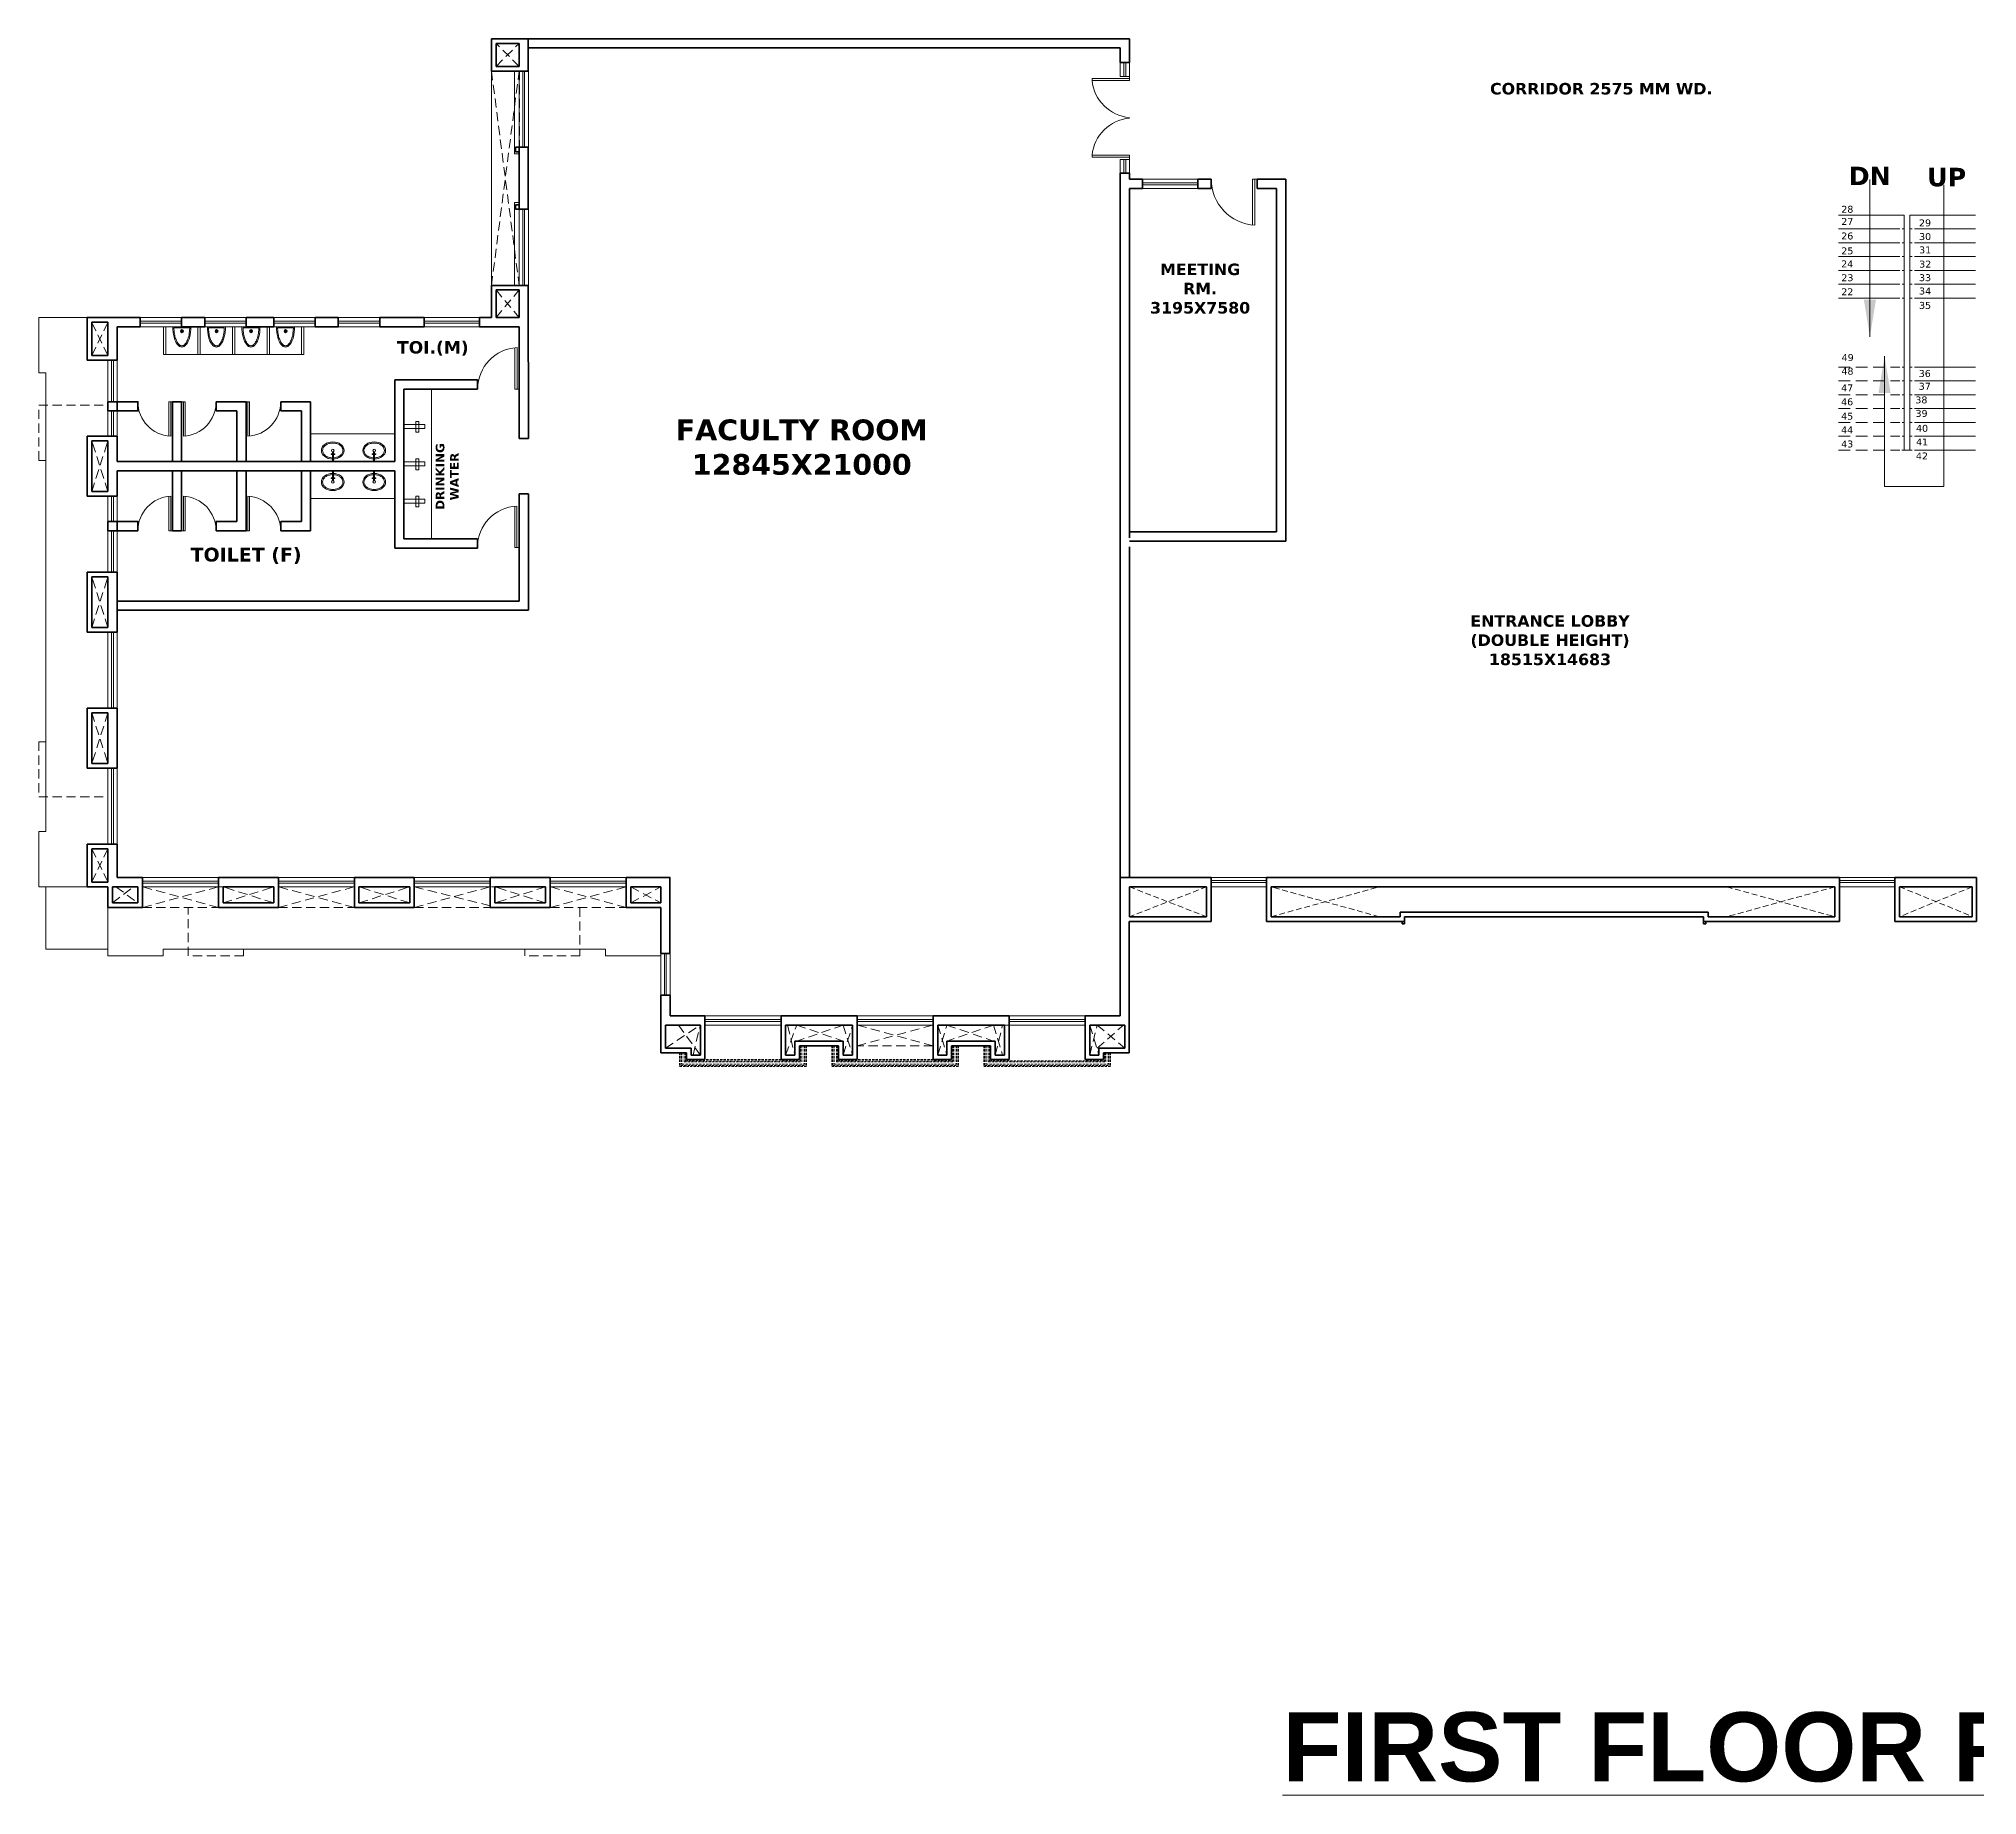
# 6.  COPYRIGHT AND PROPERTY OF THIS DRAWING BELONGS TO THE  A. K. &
# Model space of a CAD drawing. Header units: millimetres. Extents: x -907591 to 4513934, y -12317808 to 1850003.
# Drawn here: x -449315 to -407242, y -5753636 to -5715526 of the extents above; entities that cross this region are included whole.
import ezdxf

# ---------------------------------------------------------------- set-up
doc = ezdxf.new("R2010")
doc.units = ezdxf.units.MM
doc.header["$LTSCALE"] = 2
doc.header["$MEASUREMENT"] = 0
doc.linetypes.add('DASHED2', pattern=[0.375, 0.25, -0.125])
doc.linetypes.add('HIDDEN', pattern=[0.375, 0.25, -0.125])
for name, color, linetype, lineweight, true_color in [('AEROW', 7, 'Continuous', 15, 0x0d0d0d), ('DOT', 7, 'DASHED2', 0, 0x89067c), ('partation wall', 7, 'Continuous', 20, 0x525023)]:
    doc.layers.add(name, color=color, linetype=linetype, lineweight=lineweight, true_color=true_color)
for name, color, linetype, lineweight in [('DOOR', 27, 'Continuous', 5), ('DUCT', 37, 'Continuous', 35), ('FIXTURE', 252, 'Continuous', 0), ('glass', 5, 'Continuous', 15), ('SILL', 74, 'Continuous', 9), ('STAIR', 252, 'Continuous', 9), ('TEXT', 7, 'Continuous', 13), ('WAll', 250, 'Continuous', 35), ('WIN', 5, 'Continuous', 15)]:
    doc.layers.add(name, color=color, linetype=linetype, lineweight=lineweight)
doc.styles.add('arial', font='')
doc.styles.add('INNER DIM', font='', dxfattribs={"height": 250})
doc.styles.add('style2', font='')
doc.styles.get('arial').set_extended_font_data('Arial')
doc.styles.get('INNER DIM').set_extended_font_data('Arial Narrow', bold=True)
doc.styles.get('style2').set_extended_font_data('Verdana')
doc.dimstyles.new('INNER DIM', dxfattribs={"dimscale": 0, "dimtxt": 250, "dimasz": 100, "dimexe": 50, "dimexo": 50, "dimgap": 50, "dimtad": 0, "dimdec": 0, "dimzin": 0, "dimdsep": 46, "dimtxsty": 'INNER DIM', "dimblk": 'ARCHTICK', "dimcen": 100, "dimdle": 50, "dimclrd": 256, "dimclre": 256, "dimclrt": 256, "dimadec": 0, "dimazin": 0, "dimtfac": 1, "dimtdec": 0, "dimtix": 1, "dimtmove": 2, "dimatfit": 3, "dimfxl": 50, "dimfxlon": 1, "dimtolj": 1, "dimtzin": 0, "dimlwd": -1, "dimlwe": -1, "dimarcsym": 1})

# ---------------------------------------------------------------- blocks, each defined once
blk = doc.blocks.new('1000 DOOR R')
at = {"layer": 'DOOR', "color": 252, "ltscale": 200}
for p, q in [((-900, -900), (0, -900)), ((-900, -900), (-900, -950)), ((0, -1000), (0, -900)), ((-900, -950), (0, -950))]:
    blk.add_line(p, q, dxfattribs=at)
blk.add_arc((96, -1003), 1001, 95.4612, 174.0988, dxfattribs=at)
blk = doc.blocks.new('A$C44E84F5B')
at = {"layer": 'SILL', "ltscale": 0.1, "extrusion": (0, 0, -1), "xscale": -0.8999999999990947, "yscale": 0.8999999999990947, "zscale": -0.900000000403865, "rotation": 180}
blk.add_blockref('1000 DOOR R', (0, 900), dxfattribs=at)
at = {"layer": 'SILL', "ltscale": 0.1, "extrusion": (0, 0, -1), "xscale": 0.8999999999990947, "yscale": 0.8999999999990947, "zscale": -0.900000000403865}
blk.add_blockref('1000 DOOR R', (0, 900), dxfattribs=at)
blk = doc.blocks.new('_ArchTick')
at = {"color": 0, "linetype": 'ByBlock', "const_width": 0.15}
blk.add_lwpolyline([(-0.5, -0.5), (0.5, 0.5)], dxfattribs=at)
blk = doc.blocks.new('A$C782B46B9')
at = {"layer": 'DOOR', "ltscale": 100}
for p, q in [((999, 50), (0, 50)), ((999, 100), (4, 100)), ((999, 100), (999, 0))]:
    blk.add_line(p, q, dxfattribs=at)
blk.add_arc((999, 0), 1000, 90, 177.134, dxfattribs=at)
blk = doc.blocks.new('uri')
at = {"layer": 'FIXTURE', "ltscale": 100}
for p, q in [((1256512, -5187049), (1256512, -5186706)), ((1256537, -5187074), (1256537, -5186680)), ((1256476, -5186874), (1256410, -5186874)), ((1256419, -5186851), (1256469, -5186895)), ((1256467, -5186852), (1256419, -5186897)), ((1256443, -5186842), (1256443, -5186908))]:
    blk.add_line(p, q, dxfattribs=at)
blk.add_circle((1256443, -5186874), 33, dxfattribs=at)
blk.add_ellipse((1256537, -5186877), major_axis=(438, 0), ratio=0.449067, start_param=1.570796, end_param=4.712389, dxfattribs=at)
blk.add_open_spline([(1256512, -5186706), (1256509, -5186706), (1256507, -5186706), (1256480, -5186707), (1256456, -5186709), (1256409, -5186714), (1256386, -5186718), (1256342, -5186726), (1256321, -5186732), (1256281, -5186743), (1256263, -5186750), (1256232, -5186763), (1256220, -5186769), (1256197, -5186782), (1256187, -5186788), (1256170, -5186800), (1256164, -5186806), (1256152, -5186817), (1256147, -5186823), (1256139, -5186833), (1256136, -5186838), (1256131, -5186847), (1256129, -5186852), (1256126, -5186861), (1256125, -5186865), (1256124, -5186873), (1256124, -5186878), (1256124, -5186886), (1256125, -5186890), (1256128, -5186899), (1256129, -5186904), (1256134, -5186913), (1256136, -5186917), (1256143, -5186927), (1256147, -5186931), (1256155, -5186941), (1256160, -5186945), (1256171, -5186955), (1256177, -5186959), (1256191, -5186968), (1256198, -5186973), (1256217, -5186984), (1256229, -5186990), (1256256, -5187001), (1256270, -5187007), (1256300, -5187017), (1256316, -5187022), (1256350, -5187030), (1256367, -5187033), (1256403, -5187039), (1256421, -5187042), (1256458, -5187046), (1256477, -5187047), (1256501, -5187048), (1256507, -5187049), (1256512, -5187049)], degree=3, knots=[1.629393, 1.629393, 1.629393, 1.629393, 1.648181, 1.648181, 1.818462, 1.818462, 1.988743, 1.988743, 2.159025, 2.159025, 2.329306, 2.329306, 2.461629, 2.461629, 2.593951, 2.593951, 2.703241, 2.703241, 2.812532, 2.812532, 2.903056, 2.903056, 2.993581, 2.993581, 3.084106, 3.084106, 3.17463, 3.17463, 3.265155, 3.265155, 3.35568, 3.35568, 3.446205, 3.446205, 3.536729, 3.536729, 3.627254, 3.627254, 3.717779, 3.717779, 3.808303, 3.808303, 3.942921, 3.942921, 4.077539, 4.077539, 4.212157, 4.212157, 4.346775, 4.346775, 4.481393, 4.481393, 4.616011, 4.616011, 4.653792, 4.653792, 4.653792, 4.653792], dxfattribs=at)
blk = doc.blocks.new('basin')
at = {"layer": 'FIXTURE', "ltscale": 100}
for p, q in [((-2211988, -6264987), (-2211773, -6264987)), ((-2211988, -6264987), (-2211773, -6264987)), ((-2211988, -6265009), (-2211988, -6264987)), ((-2211773, -6265009), (-2211988, -6265009)), ((-2211773, -6265009), (-2211988, -6265009)), ((-2211834, -6265039), (-2211834, -6264957)), ((-2211834, -6265039), (-2211834, -6264957)), ((-2211821, -6264957), (-2211834, -6264957)), ((-2211821, -6265039), (-2211834, -6265039)), ((-2211821, -6265039), (-2211834, -6265039)), ((-2211821, -6264957), (-2211821, -6265039)), ((-2211821, -6264957), (-2211821, -6265039)), ((-2211773, -6264987), (-2211773, -6265009)), ((-2211773, -6264987), (-2211773, -6265009))]:
    blk.add_line(p, q, dxfattribs=at)
blk.add_ellipse((-2211745, -6265001), major_axis=(0, -247), ratio=0.753978, dxfattribs=at)
blk.add_ellipse((-2211745, -6265001), major_axis=(0, -247), ratio=0.753978, dxfattribs=at)
at = {"layer": 'FIXTURE', "ltscale": 100, "extrusion": (0, 0, -1)}
blk.add_ellipse((-2211748, -6265002), major_axis=(20, -20), ratio=1, start_param=5.497787, end_param=11.780972, dxfattribs=at)
at = {"layer": 'FIXTURE', "ltscale": 100}
blk.add_open_spline([(-2211745, -6265222), (-2211730, -6265222), (-2211715, -6265219), (-2211683, -6265206), (-2211666, -6265195), (-2211635, -6265164), (-2211622, -6265145), (-2211601, -6265101), (-2211593, -6265076), (-2211584, -6265024), (-2211583, -6264997), (-2211588, -6264944), (-2211594, -6264919), (-2211613, -6264872), (-2211625, -6264851), (-2211654, -6264817), (-2211670, -6264803), (-2211704, -6264785), (-2211722, -6264780), (-2211757, -6264778), (-2211775, -6264782), (-2211810, -6264797), (-2211827, -6264808), (-2211857, -6264840), (-2211870, -6264859), (-2211891, -6264904), (-2211898, -6264929), (-2211906, -6264981), (-2211907, -6265008), (-2211901, -6265061), (-2211894, -6265086), (-2211875, -6265132), (-2211863, -6265153), (-2211834, -6265187), (-2211817, -6265200), (-2211783, -6265217), (-2211765, -6265222), (-2211747, -6265222), (-2211746, -6265222), (-2211745, -6265222)], degree=3, knots=[0, 0, 0, 0, 0.297002, 0.297002, 0.648161, 0.648161, 0.99932, 0.99932, 1.350478, 1.350478, 1.701637, 1.701637, 2.052795, 2.052795, 2.403954, 2.403954, 2.755113, 2.755113, 3.106271, 3.106271, 3.45743, 3.45743, 3.808588, 3.808588, 4.159747, 4.159747, 4.510906, 4.510906, 4.862064, 4.862064, 5.213223, 5.213223, 5.564381, 5.564381, 5.91554, 5.91554, 6.266699, 6.266699, 6.283185, 6.283185, 6.283185, 6.283185], dxfattribs=at)
blk.add_open_spline([(-2211745, -6265222), (-2211730, -6265222), (-2211715, -6265219), (-2211683, -6265206), (-2211666, -6265195), (-2211635, -6265164), (-2211622, -6265145), (-2211601, -6265101), (-2211593, -6265076), (-2211584, -6265024), (-2211583, -6264997), (-2211588, -6264944), (-2211594, -6264919), (-2211613, -6264872), (-2211625, -6264851), (-2211654, -6264817), (-2211670, -6264803), (-2211704, -6264785), (-2211722, -6264780), (-2211757, -6264778), (-2211775, -6264782), (-2211810, -6264797), (-2211827, -6264808), (-2211857, -6264840), (-2211870, -6264859), (-2211891, -6264904), (-2211898, -6264929), (-2211906, -6264981), (-2211907, -6265008), (-2211901, -6265061), (-2211894, -6265086), (-2211875, -6265132), (-2211863, -6265153), (-2211834, -6265187), (-2211817, -6265200), (-2211783, -6265217), (-2211765, -6265222), (-2211747, -6265222), (-2211746, -6265222), (-2211745, -6265222)], degree=3, knots=[0, 0, 0, 0, 0.297002, 0.297002, 0.648161, 0.648161, 0.99932, 0.99932, 1.350478, 1.350478, 1.701637, 1.701637, 2.052795, 2.052795, 2.403954, 2.403954, 2.755113, 2.755113, 3.106271, 3.106271, 3.45743, 3.45743, 3.808588, 3.808588, 4.159747, 4.159747, 4.510906, 4.510906, 4.862064, 4.862064, 5.213223, 5.213223, 5.564381, 5.564381, 5.91554, 5.91554, 6.266699, 6.266699, 6.283185, 6.283185, 6.283185, 6.283185], dxfattribs=at)
blk = doc.blocks.new('YHYH')
at = {"layer": 'DOT', "linetype": 'DASHED2', "ltscale": 100}
for p, q in [((-432779, -5887706), (-432779, -5888031)), ((-432754, -5887706), (-432754, -5888056)), ((-432704, -5887706), (-432704, -5888106)), ((-432679, -5887706), (-432679, -5888131)), ((-432654, -5887706), (-432654, -5888156)), ((-435404, -5887856), (-435404, -5888156)), ((-435379, -5887856), (-435379, -5888131)), ((-435379, -5888131), (-432679, -5888131)), ((-435354, -5887856), (-435354, -5888106)), ((-435354, -5888106), (-432704, -5888106)), ((-435304, -5887856), (-435304, -5888056)), ((-435304, -5888056), (-432754, -5888056)), ((-435279, -5887856), (-435279, -5888031)), ((-435279, -5888031), (-432779, -5888031)), ((-434826, -5888006), (-433176, -5888006)), ((-435404, -5888156), (-432654, -5888156))]:
    blk.add_line(p, q, dxfattribs=at)

msp = doc.modelspace()

# ---------------------------------------------------------------- linework, layer by layer
at = {"layer": 'DOT', "ltscale": 400}
for p, q in [((-438889, -5716126), (-439389, -5715626)), ((-439389, -5716126), (-438889, -5715626)), ((-439489, -5720876), (-438889, -5716226)), ((-439489, -5716226), (-438889, -5720876)), ((-438879, -5716226), (-438879, -5717876)), ((-439389, -5721576), (-438889, -5720976)), ((-439389, -5720976), (-438889, -5721576)), ((-448164, -5722401), (-447814, -5721676)), ((-447814, -5722401), (-448164, -5721676)), ((-449315, -5723476), (-447815, -5723476)), ((-449315, -5724675), (-449315, -5723476)), ((-448164, -5725351), (-447814, -5724251)), ((-447814, -5725351), (-448164, -5724251)), ((-449165, -5724675), (-449315, -5724675)), ((-449165, -5724675), (-449165, -5730777)), ((-448164, -5728301), (-447814, -5727201)), ((-447814, -5728301), (-448164, -5727201)), ((-448164, -5730151), (-447814, -5731251)), ((-447814, -5730151), (-448164, -5731251)), ((-449165, -5730777), (-449315, -5730777)), ((-449315, -5730777), (-449315, -5731977)), ((-449315, -5731977), (-447815, -5731977)), ((-448164, -5733101), (-447814, -5733816)), ((-447814, -5733101), (-448164, -5733816)), ((-447714, -5734276), (-447259, -5733926)), ((-447639, -5733926), (-447164, -5734276)), ((-447064, -5734376), (-445414, -5733926)), ((-445414, -5734376), (-447064, -5733926)), ((-445389, -5733926), (-444189, -5733926)), ((-445314, -5734276), (-444214, -5733926)), ((-444214, -5734276), (-445314, -5733926)), ((-444114, -5734376), (-442464, -5733926)), ((-442464, -5734376), (-444114, -5733926)), ((-442364, -5734276), (-441264, -5733926)), ((-441264, -5734276), (-442364, -5733926)), ((-441164, -5734376), (-439514, -5733926)), ((-439514, -5734339), (-441164, -5733926)), ((-439489, -5733926), (-438289, -5733926)), ((-438314, -5734276), (-439414, -5733926)), ((-438314, -5733926), (-439414, -5734276)), ((-438214, -5734376), (-436564, -5733926)), ((-436564, -5734376), (-438214, -5733926)), ((-436464, -5734276), (-435814, -5733926)), ((-436464, -5733926), (-435814, -5734276)), ((-410224, -5733926), (-409024, -5733926)), ((-447064, -5734376), (-445414, -5734376)), ((-446069, -5735426), (-446069, -5734376)), ((-444114, -5734376), (-442464, -5734376)), ((-441164, -5734376), (-439514, -5734376)), ((-438214, -5734376), (-436564, -5734376)), ((-437568, -5734376), (-437568, -5735426)), ((-438768, -5735276), (-444869, -5735276)), ((-444869, -5735276), (-444869, -5735426)), ((-438768, -5735426), (-438768, -5735276)), ((-437014, -5735276), (-437014, -5735426)), ((-444869, -5735426), (-446069, -5735426)), ((-437568, -5735426), (-438768, -5735426)), ((-435714, -5737426), (-434955, -5736926)), ((-435430, -5736926), (-434955, -5737576)), ((-435114, -5737576), (-434955, -5736926)), ((-434304, -5736926), (-433104, -5736926)), ((-433105, -5737576), (-432864, -5736926)), ((-433064, -5736926), (-432905, -5737576)), ((-431854, -5736926), (-432864, -5737276)), ((-432864, -5736926), (-431854, -5737276)), ((-431854, -5736926), (-431654, -5737576)), ((-431854, -5737576), (-431654, -5736926)), ((-431554, -5737376), (-429904, -5736926)), ((-429904, -5737376), (-431554, -5736926)), ((-429804, -5736926), (-429604, -5737576)), ((-429804, -5737576), (-429604, -5736926)), ((-428594, -5736926), (-429604, -5737276)), ((-429604, -5736926), (-428594, -5737276)), ((-428594, -5736926), (-428394, -5737576)), ((-428555, -5737576), (-428394, -5736926)), ((-428404, -5736926), (-427204, -5736926)), ((-426505, -5736926), (-426305, -5737576)), ((-426505, -5737576), (-426344, -5736926)), ((-426344, -5736926), (-425744, -5737426)), ((-426344, -5737426), (-425769, -5736926)), ((-429904, -5737376), (-431554, -5737376))]:
    msp.add_line(p, q, dxfattribs=at)
at = {"layer": 'DOT', "linetype": 'Continuous', "ltscale": 400}
for p, q in [((-449315, -5722776), (-449315, -5721576)), ((-449315, -5721576), (-448264, -5721576)), ((-449165, -5722776), (-449315, -5722776)), ((-449165, -5732726), (-449165, -5722776)), ((-449315, -5733926), (-449315, -5732726)), ((-449165, -5732726), (-449315, -5732726)), ((-449315, -5733926), (-448264, -5733926)), ((-449165, -5733926), (-449165, -5735276)), ((-447814, -5735426), (-447814, -5734376)), ((-447814, -5735276), (-449165, -5735276)), ((-437014, -5735276), (-446615, -5735276)), ((-446615, -5735276), (-446615, -5735426)), ((-446615, -5735426), (-447814, -5735426)), ((-435814, -5735426), (-437014, -5735426))]:
    msp.add_line(p, q, dxfattribs=at)
at = {"layer": 'DOT', "ltscale": 250}
for p, q in [((-425644, -5733926), (-423969, -5734576)), ((-423969, -5733926), (-425644, -5734576)), ((-422569, -5734576), (-420219, -5733926)), ((-420219, -5734576), (-422569, -5733926)), ((-412679, -5733926), (-410329, -5734576)), ((-410329, -5733926), (-412679, -5734576)), ((-408929, -5733926), (-407354, -5734566)), ((-407354, -5733926), (-408929, -5734576))]:
    msp.add_line(p, q, dxfattribs=at)
at = {"layer": 'DOT', "linetype": 'DASHED2', "ltscale": 100}
for p, q in [((-432104, -5737376), (-432104, -5737826)), ((-432079, -5737376), (-432079, -5737801)), ((-432054, -5737376), (-432054, -5737776)), ((-432004, -5737376), (-432004, -5737726)), ((-431979, -5737376), (-431979, -5737701)), ((-429479, -5737376), (-429479, -5737701)), ((-429454, -5737376), (-429454, -5737726)), ((-429404, -5737376), (-429404, -5737776)), ((-429379, -5737376), (-429379, -5737801)), ((-429354, -5737376), (-429354, -5737826)), ((-428805, -5737376), (-428805, -5737826)), ((-428780, -5737376), (-428780, -5737801)), ((-428755, -5737376), (-428755, -5737776)), ((-428705, -5737376), (-428705, -5737726)), ((-428680, -5737376), (-428680, -5737701)), ((-432104, -5737826), (-429354, -5737826)), ((-432079, -5737801), (-429379, -5737801)), ((-432054, -5737776), (-429404, -5737776)), ((-432004, -5737726), (-429454, -5737726)), ((-431979, -5737701), (-429479, -5737701)), ((-431527, -5737676), (-429877, -5737676)), ((-428805, -5737826), (-426055, -5737826)), ((-428780, -5737801), (-426080, -5737801)), ((-428755, -5737776), (-426105, -5737776)), ((-428705, -5737726), (-426155, -5737726)), ((-428680, -5737701), (-426180, -5737701)), ((-426180, -5737526), (-426180, -5737701)), ((-426155, -5737526), (-426155, -5737726)), ((-426105, -5737526), (-426105, -5737776)), ((-426080, -5737526), (-426080, -5737801)), ((-426055, -5737526), (-426055, -5737826))]:
    msp.add_line(p, q, dxfattribs=at)
at = {"layer": 'DUCT', "ltscale": 100}
for p, q in [((-439490, -5716226), (-439490, -5715526)), ((-438690, -5715526), (-439490, -5715526)), ((-439390, -5715626), (-438890, -5715626)), ((-439390, -5716126), (-439390, -5715626)), ((-438890, -5716126), (-438890, -5715626)), ((-438690, -5716226), (-438690, -5715526)), ((-439490, -5716226), (-438690, -5716226)), ((-439390, -5716126), (-438890, -5716126)), ((-438965, -5717976), (-438965, -5717876)), ((-438965, -5717876), (-438890, -5717876)), ((-438890, -5717976), (-438965, -5717976)), ((-438890, -5717876), (-438890, -5719226)), ((-438890, -5717876), (-438690, -5717876)), ((-438690, -5717876), (-438690, -5719226)), ((-438890, -5719126), (-438965, -5719126)), ((-438965, -5719126), (-438965, -5719226)), ((-438965, -5719226), (-438890, -5719226)), ((-438890, -5719226), (-438690, -5719226)), ((-439490, -5720876), (-439490, -5721576)), ((-439490, -5720876), (-438690, -5720876)), ((-439390, -5720976), (-439390, -5721576)), ((-439390, -5720976), (-438890, -5720976)), ((-438890, -5720976), (-438890, -5721576)), ((-448264, -5721576), (-448264, -5722501)), ((-448264, -5721576), (-447114, -5721576)), ((-448164, -5721676), (-447815, -5721676)), ((-448164, -5721676), (-448164, -5722401)), ((-447815, -5722401), (-447815, -5721676)), ((-447814, -5721576), (-447114, -5721576)), ((-447615, -5721776), (-447615, -5722476)), ((-447614, -5721776), (-447114, -5721776)), ((-447114, -5721776), (-447114, -5721576)), ((-446214, -5721576), (-445714, -5721576)), ((-446214, -5721776), (-446214, -5721576)), ((-446214, -5721776), (-445714, -5721776)), ((-445714, -5721776), (-445714, -5721576)), ((-444814, -5721576), (-444814, -5721776)), ((-444814, -5721576), (-444214, -5721576)), ((-444814, -5721776), (-444214, -5721776)), ((-444214, -5721576), (-444214, -5721776)), ((-443315, -5721576), (-442814, -5721576)), ((-443315, -5721576), (-443315, -5721776)), ((-442814, -5721776), (-443315, -5721776)), ((-442814, -5721576), (-442814, -5721776)), ((-441914, -5721576), (-441100, -5721576)), ((-440952, -5721576), (-441914, -5721576)), ((-441914, -5721576), (-441914, -5721776)), ((-441914, -5721776), (-440952, -5721776)), ((-440952, -5721776), (-440952, -5721576)), ((-439752, -5721776), (-439752, -5721576)), ((-439490, -5721576), (-439752, -5721576)), ((-439752, -5721776), (-438889, -5721776)), ((-439390, -5721576), (-438890, -5721576)), ((-447614, -5722501), (-447614, -5722351)), ((-447614, -5722501), (-448264, -5722501)), ((-448164, -5722401), (-447814, -5722401)), ((-447614, -5722501), (-447814, -5722501)), ((-447815, -5723401), (-447615, -5723401)), ((-447815, -5723601), (-447815, -5723401)), ((-447615, -5723601), (-447815, -5723601)), ((-447164, -5723401), (-447164, -5723601)), ((-447615, -5724151), (-448264, -5724151)), ((-448264, -5724151), (-448264, -5725451)), ((-447815, -5724251), (-448164, -5724251)), ((-448164, -5724251), (-448164, -5725351)), ((-447815, -5725351), (-447815, -5724251)), ((-447615, -5724701), (-447615, -5724151)), ((-447615, -5725451), (-447615, -5724901)), ((-447615, -5725451), (-448264, -5725451)), ((-447815, -5725351), (-448164, -5725351)), ((-447615, -5727101), (-448264, -5727101)), ((-448264, -5727101), (-448264, -5728401)), ((-447815, -5727202), (-448164, -5727202)), ((-448164, -5727202), (-448164, -5728302)), ((-447815, -5728302), (-447815, -5727202)), ((-447615, -5728401), (-447615, -5727102)), ((-447615, -5728401), (-448264, -5728401)), ((-447815, -5728302), (-448164, -5728302)), ((-447615, -5730051), (-448264, -5730051)), ((-448264, -5730051), (-448264, -5731351)), ((-447815, -5730151), (-448164, -5730151)), ((-448164, -5730151), (-448164, -5731251)), ((-447815, -5731251), (-447815, -5730151)), ((-447615, -5731351), (-447615, -5730051)), ((-447615, -5731351), (-448264, -5731351)), ((-447815, -5731251), (-448164, -5731251)), ((-448264, -5733926), (-448264, -5733001)), ((-448264, -5733001), (-447615, -5733001)), ((-448164, -5733101), (-448164, -5733826)), ((-448164, -5733101), (-447815, -5733101)), ((-447615, -5733001), (-447815, -5733001)), ((-447815, -5733101), (-447815, -5733826)), ((-447615, -5733001), (-447615, -5733726)), ((-447064, -5733726), (-447615, -5733726)), ((-447064, -5733726), (-447215, -5733726)), ((-447064, -5733726), (-447064, -5733926)), ((-447064, -5733726), (-447064, -5734376)), ((-445414, -5733726), (-444114, -5733726)), ((-445414, -5733726), (-445414, -5734376)), ((-444114, -5733726), (-444114, -5734376)), ((-442464, -5733726), (-441164, -5733726)), ((-442464, -5733726), (-442464, -5734376)), ((-441164, -5733726), (-441164, -5734376)), ((-438214, -5733726), (-439514, -5733726)), ((-439514, -5733726), (-439514, -5733926)), ((-438214, -5733726), (-438214, -5733926)), ((-436564, -5733726), (-436564, -5733926)), ((-436564, -5734376), (-436564, -5733726)), ((-435614, -5733726), (-436564, -5733726)), ((-435615, -5735376), (-435615, -5733726)), ((-425844, -5733726), (-423869, -5733726)), ((-425844, -5736726), (-425844, -5733726)), ((-423869, -5733726), (-423869, -5734676)), ((-410229, -5733726), (-422669, -5733726)), ((-422669, -5733726), (-422669, -5734676)), ((-410229, -5733726), (-410229, -5734676)), ((-409029, -5733726), (-407254, -5733726)), ((-409029, -5733726), (-409029, -5734676)), ((-407254, -5734676), (-407254, -5733726)), ((-448264, -5733926), (-447814, -5733926)), ((-447814, -5733826), (-448164, -5733826)), ((-447814, -5734376), (-447814, -5733926)), ((-447714, -5733926), (-447714, -5734276)), ((-447164, -5733926), (-447714, -5733926)), ((-447164, -5733926), (-447164, -5734276)), ((-444215, -5733926), (-445315, -5733926)), ((-445315, -5733926), (-445315, -5734276)), ((-444215, -5733926), (-444215, -5734276)), ((-441264, -5733926), (-442365, -5733926)), ((-442365, -5733926), (-442365, -5734276)), ((-441264, -5733926), (-441264, -5734276)), ((-439514, -5733846), (-439514, -5734376)), ((-438314, -5733926), (-439414, -5733926)), ((-439414, -5733926), (-439414, -5734276)), ((-438314, -5733926), (-438314, -5734276)), ((-438214, -5733892), (-438214, -5734376)), ((-436464, -5734276), (-436464, -5733926)), ((-435815, -5733926), (-436464, -5733926)), ((-435815, -5734276), (-435815, -5733926)), ((-425644, -5733926), (-425644, -5734576)), ((-425644, -5733926), (-423969, -5733926)), ((-423969, -5733926), (-423969, -5734576)), ((-410329, -5733926), (-422569, -5733926)), ((-422569, -5733926), (-422569, -5734576)), ((-410329, -5733926), (-410329, -5734576)), ((-408929, -5733926), (-407354, -5733926)), ((-408929, -5733926), (-408929, -5734576)), ((-407354, -5734576), (-407354, -5733926)), ((-447064, -5734376), (-447814, -5734376)), ((-447164, -5734276), (-447714, -5734276)), ((-445414, -5734376), (-444114, -5734376)), ((-445315, -5734276), (-444215, -5734276)), ((-442464, -5734376), (-441164, -5734376)), ((-442365, -5734276), (-441264, -5734276)), ((-439514, -5734376), (-438214, -5734376)), ((-439414, -5734276), (-438314, -5734276)), ((-436564, -5734376), (-435815, -5734376)), ((-436464, -5734276), (-435815, -5734276)), ((-435815, -5735376), (-435815, -5734376)), ((-413080, -5734476), (-419770, -5734476)), ((-419770, -5734476), (-419770, -5734576)), ((-413080, -5734476), (-413080, -5734576)), ((-425645, -5734676), (-425645, -5737526)), ((-425645, -5734676), (-423869, -5734676)), ((-425644, -5734576), (-423969, -5734576)), ((-422669, -5734676), (-422554, -5734676)), ((-422621, -5734676), (-419670, -5734676)), ((-422569, -5734576), (-419770, -5734576)), ((-419720, -5734676), (-419720, -5734726)), ((-419720, -5734726), (-419670, -5734726)), ((-413180, -5734576), (-419670, -5734576)), ((-419670, -5734576), (-419670, -5734676)), ((-419670, -5734676), (-419670, -5734726)), ((-413180, -5734576), (-413180, -5734676)), ((-410229, -5734676), (-413180, -5734676)), ((-413180, -5734676), (-413180, -5734726)), ((-413130, -5734726), (-413180, -5734726)), ((-413130, -5734676), (-413130, -5734726)), ((-410329, -5734576), (-413080, -5734576)), ((-409029, -5734676), (-407254, -5734676)), ((-408929, -5734576), (-407354, -5734576)), ((-435614, -5735376), (-435815, -5735376)), ((-435815, -5737526), (-435815, -5736276)), ((-435614, -5736276), (-435815, -5736276)), ((-435614, -5736276), (-435814, -5736276)), ((-435614, -5736726), (-435614, -5736276)), ((-435614, -5736726), (-435614, -5736276)), ((-435714, -5736926), (-435714, -5737426)), ((-434955, -5736926), (-435714, -5736926)), ((-434855, -5736726), (-435614, -5736726)), ((-434955, -5737576), (-434955, -5736926)), ((-434855, -5737676), (-434855, -5736726)), ((-433205, -5737676), (-433205, -5736726)), ((-433205, -5736726), (-431554, -5736726)), ((-433105, -5737576), (-433105, -5736926)), ((-433105, -5736926), (-431654, -5736926)), ((-431654, -5737576), (-431654, -5736926)), ((-431554, -5737676), (-431554, -5736726)), ((-429904, -5737676), (-429904, -5736726)), ((-429904, -5736726), (-428255, -5736726)), ((-429804, -5737576), (-429804, -5736926)), ((-429804, -5736926), (-428355, -5736926)), ((-428355, -5737576), (-428355, -5736926)), ((-428255, -5737676), (-428255, -5736726)), ((-426605, -5737676), (-426605, -5736726)), ((-426605, -5736726), (-425844, -5736726)), ((-426505, -5737576), (-426505, -5736926)), ((-426505, -5736926), (-425744, -5736926)), ((-425744, -5736926), (-425744, -5737426)), ((-435714, -5737426), (-435155, -5737426)), ((-435155, -5737576), (-435155, -5737426)), ((-432905, -5737576), (-432905, -5737276)), ((-432905, -5737276), (-431854, -5737276)), ((-432805, -5737676), (-432805, -5737376)), ((-432805, -5737376), (-431954, -5737376)), ((-431954, -5737676), (-431954, -5737376)), ((-431854, -5737576), (-431854, -5737276)), ((-429604, -5737576), (-429604, -5737276)), ((-429604, -5737276), (-428555, -5737276)), ((-429504, -5737676), (-429504, -5737376)), ((-429504, -5737376), (-428655, -5737376)), ((-428655, -5737676), (-428655, -5737376)), ((-428555, -5737576), (-428555, -5737276)), ((-426305, -5737576), (-426305, -5737426)), ((-426305, -5737426), (-425744, -5737426)), ((-435815, -5737526), (-435255, -5737526)), ((-435255, -5737676), (-435255, -5737526)), ((-435255, -5737676), (-434855, -5737676)), ((-435155, -5737576), (-434955, -5737576)), ((-433205, -5737676), (-432805, -5737676)), ((-433105, -5737576), (-432905, -5737576)), ((-431954, -5737676), (-431554, -5737676)), ((-431854, -5737576), (-431654, -5737576)), ((-429904, -5737676), (-429504, -5737676)), ((-429804, -5737576), (-429604, -5737576)), ((-428655, -5737676), (-428255, -5737676)), ((-428555, -5737576), (-428355, -5737576)), ((-426605, -5737676), (-426205, -5737676)), ((-426505, -5737576), (-426305, -5737576)), ((-426205, -5737676), (-426205, -5737526)), ((-426205, -5737526), (-425645, -5737526))]:
    msp.add_line(p, q, dxfattribs=at)
msp.add_lwpolyline([(-447814, -5726001), (-447164, -5726001), (-447164, -5726201), (-447814, -5726201)], close=True, dxfattribs=at)
at = {"layer": 'FIXTURE', "ltscale": 100}
for p, q in [((-446610, -5722376), (-443560, -5722376)), ((-441389, -5723981), (-441389, -5723896)), ((-441389, -5724794), (-441389, -5724708)), ((-441389, -5725601), (-441389, -5725516))]:
    msp.add_line(p, q, dxfattribs=at)
for points in [[(-446610, -5721776), (-446610, -5722376), (-446560, -5722376), (-446560, -5721776)], [(-445860, -5721776), (-445860, -5722376), (-445810, -5722376), (-445810, -5721776)], [(-445110, -5721776), (-445110, -5722376), (-445060, -5722376), (-445060, -5721776)], [(-444360, -5721776), (-444360, -5722376), (-444310, -5722376), (-444310, -5721776)], [(-443610, -5721776), (-443610, -5722376), (-443560, -5722376), (-443560, -5721776)], [(-441389, -5723896), (-440938, -5723896), (-440938, -5723981), (-441389, -5723981)], [(-441389, -5724708), (-440938, -5724708), (-440938, -5724794), (-441389, -5724794)], [(-441389, -5725516), (-440938, -5725516), (-440938, -5725601), (-441389, -5725601)]]:
    msp.add_lwpolyline(points, dxfattribs=at)
for points in [[(-441131, -5724065), (-441131, -5723831), (-441063, -5723831), (-441063, -5724065)], [(-441131, -5724878), (-441131, -5724643), (-441063, -5724643), (-441063, -5724878)], [(-441131, -5725685), (-441131, -5725451), (-441063, -5725451), (-441063, -5725685)]]:
    msp.add_lwpolyline(points, close=True, dxfattribs=at)
at = {"layer": 'glass', "ltscale": 100}
for p, q in [((-425764, -5716042), (-425764, -5716342)), ((-425724, -5716042), (-425724, -5716342)), ((-438809, -5717876), (-438809, -5716226)), ((-438769, -5717876), (-438769, -5716226)), ((-425764, -5718442), (-425764, -5718142)), ((-425724, -5718442), (-425724, -5718142)), ((-424157, -5718652), (-425357, -5718652)), ((-424157, -5718692), (-425357, -5718692)), ((-438809, -5720876), (-438809, -5719226)), ((-438769, -5720876), (-438769, -5719226)), ((-447114, -5721656), (-446214, -5721656)), ((-447114, -5721696), (-446214, -5721696)), ((-445714, -5721656), (-444814, -5721656)), ((-445714, -5721696), (-444814, -5721696)), ((-444214, -5721656), (-443315, -5721656)), ((-444214, -5721696), (-443315, -5721696)), ((-442814, -5721656), (-441915, -5721656)), ((-442814, -5721696), (-441915, -5721696)), ((-440952, -5721656), (-439752, -5721656)), ((-440952, -5721696), (-439752, -5721696)), ((-447735, -5722501), (-447735, -5723401)), ((-447695, -5722501), (-447695, -5723401)), ((-447735, -5723601), (-447735, -5724151)), ((-447695, -5723601), (-447695, -5724151)), ((-447735, -5725451), (-447735, -5726001)), ((-447695, -5725451), (-447695, -5726001)), ((-447735, -5726201), (-447735, -5727101)), ((-447695, -5726201), (-447695, -5727101)), ((-447735, -5728401), (-447735, -5730051)), ((-447695, -5728401), (-447695, -5730051)), ((-447735, -5731351), (-447735, -5733001)), ((-447695, -5731351), (-447695, -5733001)), ((-447065, -5733806), (-445415, -5733806)), ((-447065, -5733846), (-445415, -5733846)), ((-444114, -5733806), (-442465, -5733806)), ((-444114, -5733846), (-442465, -5733846)), ((-441165, -5733806), (-439514, -5733806)), ((-441165, -5733846), (-439514, -5733846)), ((-438215, -5733806), (-436565, -5733806)), ((-438215, -5733846), (-436565, -5733846))]:
    msp.add_line(p, q, dxfattribs=at)
at = {"layer": 'partation wall', "ltscale": 100}
for p, q in [((-443414, -5724101), (-441589, -5724101)), ((-443414, -5725501), (-441589, -5725501))]:
    msp.add_line(p, q, dxfattribs=at)
at = {"layer": 'SILL', "ltscale": 100}
for p, q in [((-425844, -5716041), (-425844, -5716342)), ((-425644, -5716041), (-425644, -5716342)), ((-439489, -5716226), (-439489, -5720876)), ((-438990, -5716226), (-438990, -5718026)), ((-438890, -5717876), (-438890, -5716226)), ((-438689, -5717876), (-438689, -5716226)), ((-425644, -5716342), (-425844, -5716342)), ((-425844, -5716342), (-425644, -5716342)), ((-438990, -5718026), (-438890, -5718026)), ((-425644, -5718142), (-425844, -5718142)), ((-425844, -5718442), (-425844, -5718142)), ((-425644, -5718441), (-425644, -5718142)), ((-424157, -5718572), (-425357, -5718572)), ((-424157, -5718772), (-425357, -5718772)), ((-438990, -5720876), (-438990, -5719077)), ((-438990, -5719077), (-438890, -5719077)), ((-438890, -5720876), (-438890, -5719226)), ((-438689, -5720876), (-438689, -5719226)), ((-447114, -5721576), (-446214, -5721576)), ((-447114, -5721776), (-446214, -5721776)), ((-445714, -5721576), (-444814, -5721576)), ((-445714, -5721776), (-444814, -5721776)), ((-444214, -5721576), (-443315, -5721576)), ((-444214, -5721776), (-443315, -5721776)), ((-442814, -5721576), (-441915, -5721576)), ((-442814, -5721776), (-441915, -5721776)), ((-441100, -5721576), (-439900, -5721576)), ((-439752, -5721576), (-440952, -5721576)), ((-440952, -5721776), (-439752, -5721776)), ((-447815, -5722501), (-447815, -5724151)), ((-447615, -5723401), (-447615, -5722501)), ((-447615, -5724151), (-447615, -5723601)), ((-447815, -5725451), (-447815, -5727101)), ((-447615, -5726001), (-447615, -5725451)), ((-447615, -5730051), (-447615, -5726201)), ((-447815, -5728401), (-447815, -5730051)), ((-447815, -5731351), (-447815, -5733001)), ((-447615, -5731351), (-447615, -5733001)), ((-447064, -5733726), (-445414, -5733726)), ((-444114, -5733726), (-442464, -5733726)), ((-441164, -5733726), (-439514, -5733726)), ((-438214, -5733726), (-436564, -5733726)), ((-422669, -5733726), (-423869, -5733726)), ((-409029, -5733726), (-410229, -5733726)), ((-447064, -5733926), (-445414, -5733926)), ((-444114, -5733926), (-442464, -5733926)), ((-441164, -5733926), (-439514, -5733926)), ((-438214, -5733926), (-436564, -5733926)), ((-423874, -5733926), (-422674, -5733926)), ((-409029, -5733926), (-410229, -5733926)), ((-435815, -5736276), (-435815, -5735376)), ((-435614, -5736276), (-435614, -5735376)), ((-433164, -5736726), (-434855, -5736726)), ((-433205, -5736926), (-434855, -5736926)), ((-429904, -5736726), (-431554, -5736726)), ((-429904, -5736926), (-431554, -5736926)), ((-426605, -5736726), (-428255, -5736726)), ((-426605, -5736926), (-428255, -5736926))]:
    msp.add_line(p, q, dxfattribs=at)
at = {"layer": 'STAIR', "ltscale": 100}
for p, q in [((-410251, -5719351), (-408825, -5719351)), ((-408825, -5719351), (-408825, -5724451)), ((-408705, -5719351), (-407281, -5719351)), ((-408705, -5719351), (-408705, -5724451)), ((-410251, -5719651), (-408924, -5719651)), ((-408705, -5719651), (-408654, -5719651)), ((-408604, -5719651), (-407281, -5719651)), ((-410251, -5719951), (-408924, -5719951)), ((-410251, -5720251), (-408924, -5720251)), ((-408705, -5719951), (-408654, -5719951)), ((-408705, -5720251), (-408654, -5720251)), ((-408604, -5719951), (-407281, -5719951)), ((-408604, -5720251), (-407281, -5720251)), ((-410251, -5720551), (-408924, -5720551)), ((-408705, -5720551), (-408654, -5720551)), ((-408604, -5720551), (-407281, -5720551)), ((-410251, -5720851), (-408924, -5720851)), ((-408705, -5720851), (-408654, -5720851)), ((-408604, -5720851), (-407281, -5720851)), ((-410251, -5721151), (-408924, -5721151)), ((-408705, -5721151), (-408654, -5721151)), ((-408604, -5721151), (-407281, -5721151)), ((-408874, -5722651), (-408825, -5722651)), ((-408705, -5722651), (-408654, -5722651)), ((-408604, -5722651), (-407281, -5722651)), ((-408874, -5722951), (-408825, -5722951)), ((-408705, -5722951), (-408654, -5722951)), ((-408604, -5722951), (-407281, -5722951)), ((-408874, -5723251), (-408825, -5723251)), ((-408874, -5723551), (-408825, -5723551)), ((-408705, -5723251), (-408654, -5723251)), ((-408704, -5723551), (-408654, -5723551)), ((-408604, -5723251), (-407281, -5723251)), ((-408604, -5723551), (-407281, -5723551)), ((-408874, -5723851), (-408825, -5723851)), ((-408705, -5723851), (-408654, -5723851)), ((-408604, -5723851), (-407281, -5723851)), ((-408875, -5724451), (-408705, -5724451)), ((-408874, -5724151), (-408825, -5724151)), ((-408705, -5724151), (-408654, -5724151)), ((-408704, -5724451), (-408654, -5724451)), ((-408604, -5724151), (-407281, -5724151)), ((-408604, -5724451), (-407281, -5724451))]:
    msp.add_line(p, q, dxfattribs=at)
at = {"layer": 'STAIR', "linetype": 'HIDDEN', "ltscale": 500}
for p, q in [((-408874, -5719651), (-408825, -5719651)), ((-408874, -5719951), (-408825, -5719951)), ((-408874, -5720251), (-408825, -5720251)), ((-408874, -5720551), (-408825, -5720551)), ((-408874, -5720851), (-408825, -5720851)), ((-408874, -5721151), (-408825, -5721151)), ((-410251, -5722651), (-408924, -5722651)), ((-410251, -5722951), (-408924, -5722951)), ((-410251, -5723251), (-408924, -5723251)), ((-410251, -5723551), (-408924, -5723551)), ((-410251, -5723851), (-408924, -5723851)), ((-410251, -5724151), (-408924, -5724151)), ((-410251, -5724451), (-408924, -5724451))]:
    msp.add_line(p, q, dxfattribs=at)
at = {"layer": 'WAll', "ltscale": 100}
for p, q in [((-438914, -5715526), (-425644, -5715526)), ((-425644, -5715526), (-425644, -5716041)), ((-438689, -5715726), (-425844, -5715726)), ((-425844, -5715726), (-425844, -5716041)), ((-425844, -5716041), (-425644, -5716041)), ((-425644, -5718441), (-425844, -5718441)), ((-425844, -5718442), (-425844, -5733761)), ((-425644, -5718441), (-425644, -5718572)), ((-425644, -5718572), (-425357, -5718572)), ((-425357, -5718772), (-425357, -5718572)), ((-424157, -5718572), (-423869, -5718572)), ((-424157, -5718772), (-424157, -5718572)), ((-423869, -5718572), (-423869, -5718772)), ((-422869, -5718572), (-422249, -5718572)), ((-422869, -5718572), (-422869, -5718772)), ((-422249, -5718572), (-422249, -5726426)), ((-425644, -5718772), (-425644, -5726351)), ((-425644, -5718772), (-425357, -5718772)), ((-424157, -5718772), (-423869, -5718772)), ((-422869, -5718772), (-422449, -5718772)), ((-422449, -5718772), (-422449, -5726226)), ((-438689, -5724201), (-438690, -5720876)), ((-438889, -5721776), (-438889, -5724201)), ((-441589, -5722926), (-441589, -5724701)), ((-439789, -5722926), (-441589, -5722926)), ((-441589, -5722926), (-441489, -5722926)), ((-441389, -5723126), (-441389, -5726376)), ((-441389, -5723126), (-439789, -5723126)), ((-440289, -5723126), (-440489, -5723126)), ((-439789, -5723126), (-439789, -5722926)), ((-447814, -5723401), (-447814, -5723601)), ((-447814, -5723601), (-447615, -5723601)), ((-447615, -5723601), (-447615, -5723401)), ((-446414, -5723401), (-446214, -5723401)), ((-446414, -5723401), (-446414, -5724701)), ((-446214, -5723401), (-446214, -5724701)), ((-445464, -5723401), (-444814, -5723401)), ((-445464, -5723401), (-445464, -5723601)), ((-445464, -5723601), (-445014, -5723601)), ((-445014, -5723601), (-445014, -5724701)), ((-444814, -5723401), (-444814, -5724701)), ((-444064, -5723401), (-443414, -5723401)), ((-444064, -5723401), (-444064, -5723601)), ((-444064, -5723601), (-443614, -5723601)), ((-443614, -5723601), (-443614, -5724701)), ((-443414, -5723401), (-443414, -5724701)), ((-438889, -5724201), (-438689, -5724201)), ((-447615, -5724701), (-446414, -5724701)), ((-446414, -5724701), (-446214, -5724701)), ((-446214, -5724701), (-445014, -5724701)), ((-445014, -5724701), (-444814, -5724701)), ((-444814, -5724701), (-443614, -5724701)), ((-443614, -5724701), (-443414, -5724701)), ((-443414, -5724701), (-441589, -5724701)), ((-447615, -5724901), (-446414, -5724901)), ((-446414, -5726201), (-446414, -5724901)), ((-446214, -5724901), (-446414, -5724901)), ((-446214, -5724901), (-445014, -5724901)), ((-446214, -5726201), (-446214, -5724901)), ((-445014, -5726001), (-445014, -5724901)), ((-444814, -5724901), (-445014, -5724901)), ((-444814, -5724901), (-443614, -5724901)), ((-444814, -5726201), (-444814, -5724901)), ((-443614, -5726001), (-443614, -5724901)), ((-443414, -5724901), (-443614, -5724901)), ((-443414, -5724901), (-441589, -5724901)), ((-443414, -5726201), (-443414, -5724901)), ((-441589, -5724901), (-441589, -5726576)), ((-438889, -5727726), (-438889, -5725401)), ((-438889, -5725401), (-438689, -5725401)), ((-438689, -5727926), (-438689, -5725401)), ((-447615, -5726201), (-447615, -5726001)), ((-445464, -5726001), (-445014, -5726001)), ((-445464, -5726201), (-445464, -5726001)), ((-444064, -5726001), (-443614, -5726001)), ((-444064, -5726201), (-444064, -5726001)), ((-446414, -5726201), (-446214, -5726201)), ((-445464, -5726201), (-444814, -5726201)), ((-444064, -5726201), (-443414, -5726201)), ((-441389, -5726376), (-439794, -5726376)), ((-440289, -5726376), (-440489, -5726376)), ((-439794, -5726576), (-439794, -5726376)), ((-422449, -5726226), (-425644, -5726226)), ((-422249, -5726426), (-425644, -5726426)), ((-425644, -5726551), (-425644, -5733726)), ((-441589, -5726576), (-439794, -5726576)), ((-447614, -5727726), (-438889, -5727726)), ((-447614, -5727926), (-438689, -5727926))]:
    msp.add_line(p, q, dxfattribs=at)
at = {"layer": 'WAll', "lineweight": 0, "ltscale": 100}
msp.add_line((-440789, -5723126), (-440789, -5726376), dxfattribs=at)
at = {"layer": 'WAll', "ltscale": 100}
msp.add_lwpolyline([(-447615, -5723401), (-447164, -5723401), (-447164, -5723601), (-447615, -5723601)], close=True, dxfattribs=at)
at = {"layer": 'WIN', "ltscale": 100}
for p, q in [((-422669, -5733786), (-423869, -5733786)), ((-422669, -5733836), (-423869, -5733836)), ((-409029, -5733786), (-410229, -5733786)), ((-409029, -5733836), (-410229, -5733836)), ((-435735, -5735376), (-435735, -5736276)), ((-435695, -5735376), (-435695, -5736276)), ((-433205, -5736806), (-434855, -5736806)), ((-433205, -5736846), (-434855, -5736846)), ((-429904, -5736806), (-431554, -5736806)), ((-429904, -5736846), (-431554, -5736846)), ((-426605, -5736806), (-428255, -5736806)), ((-426605, -5736846), (-428255, -5736846))]:
    msp.add_line(p, q, dxfattribs=at)

# ---------------------------------------------------------------- block references
at = {"layer": 'DOOR', "ltscale": 100, "xscale": -1}
msp.add_blockref('A$C44E84F5B', (-425644, -5718142), dxfattribs=at)
at = {"layer": 'DOOR', "ltscale": 100, "rotation": 90}
msp.add_blockref('A$C782B46B9', (-422869, -5719570), dxfattribs=at)
at = {"layer": 'DOOR', "ltscale": 100}
for p, xscale, yscale, zscale, rotation in [((-438889, -5722227), -0.9000000001105944, 0.9000000001105944, 0.9000000001082197, 90), ((-446414, -5724151), 0.75, 0.75, 0.749999999998603, 90), ((-446214, -5724150), -0.75, 0.75, 0.749999999998603, 270), ((-444814, -5724150), -0.75, 0.75, 0.749999999998603, 270), ((-446414, -5725452), -0.75, 0.75, 0.749999999998603, 90), ((-446214, -5725452), 0.75, 0.75, 0.749999999998603, 270), ((-444814, -5725452), 0.75, 0.75, 0.749999999998603, 270), ((-438894, -5725665), -0.9000000001105944, 0.9000000001105944, 0.9000000001082197, 90)]:
    msp.add_blockref('A$C782B46B9', p, dxfattribs=dict(at, xscale=xscale, yscale=yscale, zscale=zscale, rotation=rotation))
at = {"layer": 'DUCT'}
msp.add_blockref('YHYH', (-1, 150330), dxfattribs=at)
at = {"layer": 'FIXTURE', "ltscale": 100, "xscale": -1}
for p, rotation in [((5822067, -3512713), 270), ((-6707035, -7936889), 90)]:
    msp.add_blockref('basin', p, dxfattribs=dict(at, rotation=rotation))
at = {"layer": 'FIXTURE', "ltscale": 100}
for p, rotation in [((-6707035, -3512713), 90), ((5822067, -7936889), 270)]:
    msp.add_blockref('basin', p, dxfattribs=dict(at, rotation=rotation))
at = {"layer": 'WAll', "xscale": -1, "rotation": 270}
for p in [(4740668, -6978313), (4741418, -6978313), (4742168, -6978313), (4742918, -6978313)]:
    msp.add_blockref('uri', p, dxfattribs=at)

# ---------------------------------------------------------------- texts
at = {"layer": 'TEXT', "style": 'style2'}
for s, p in [('28', (-410192, -5719301)), ('27', (-410192, -5719564)), ('26', (-410193, -5719880)), ('29', (-408505, -5719596)), ('30', (-408504, -5719893)), ('25', (-410191, -5720203)), ('31', (-408503, -5720182)), ('24', (-410194, -5720485)), ('23', (-410191, -5720786)), ('33', (-408505, -5720785)), ('32', (-408501, -5720490)), ('22', (-410192, -5721090)), ('34', (-408504, -5721074)), ('35', (-408504, -5721386)), ('49', (-410185, -5722517)), ('48', (-410189, -5722814)), ('36', (-408512, -5722864)), ('47', (-410195, -5723176)), ('37', (-408511, -5723141)), ('46', (-410196, -5723478)), ('38', (-408585, -5723437)), ('39', (-408581, -5723729)), ('44', (-410196, -5724087)), ('45', (-410195, -5723790)), ('40', (-408570, -5724053)), ('43', (-410195, -5724393)), ('41', (-408569, -5724350)), ('42', (-408572, -5724653))]:
    msp.add_text(s, height=150, dxfattribs=at).set_placement(p)
at = {"layer": 'TEXT', "ltscale": 0.1, "attachment_point": 5, "style": 'style2'}
for s, insert, char_height in [('{\\fVerdana|b1|i0|c0|p34;CORRIDOR 2575 MM WD.  }', (-415402, -5716612), 250), ('\\pt4400;{\\fVerdana|b1|i0|c0|p34;DN}', (-409575, -5718502), 400), ('\\pt4400;{\\fVerdana|b1|i0|c0|p34;UP}', (-407906, -5718530), 400), ('\\pt2750;{\\fVerdana|b1|i0|c0|p34;MEETING\\PRM.\\P3195X7580}', (-424108, -5720948), 250), ('\\pt2970;{\\fVerdana|b1|i0|c0|p34;TOI.(M)}', (-440762, -5722245), 270), ('\\pt4950;{\\fVerdana|b1|i0|c0|p34;FACULTY ROOM\\P12845X21000}', (-432754, -5724390), 450), ('\\pt3300;{\\fVerdana|b1|i0|c0|p34;TOILET (F)}', (-444815, -5726745), 300), ('\\pt2750;{\\fVerdana|b1|i0|c0|p34;ENTRANCE LOBBY\\P(DOUBLE HEIGHT)\\P18515X14683}', (-416514, -5728577), 250)]:
    msp.add_mtext(s, dxfattribs=dict(at, insert=insert, char_height=char_height))
at = {"layer": 'TEXT', "ltscale": 0.1, "insert": (-440449, -5725024), "char_height": 187.5, "attachment_point": 5, "rotation": 90, "style": 'style2'}
msp.add_mtext('\\pt2062.5;{\\fVerdana|b1|i0|c0|p34;DRINKING \\PWATER}', dxfattribs=at)
at = {"layer": 'TEXT', "ltscale": 100, "insert": (-422319, -5751836), "char_height": 1500, "width": 20234.31, "attachment_point": 1, "style": 'arial'}
msp.add_mtext('{\\fArial|b1|i0|c0|p34;\\LFIRST FLOOR PLAN}', dxfattribs=at)

# ---------------------------------------------------------------- leaders
at = {"layer": 'AEROW', "lineweight": 35, "ltscale": 100}
for points in [[(-409571, -5721990), (-409571, -5718583)], [(-409253, -5722411), (-409253, -5725240), (-407963, -5725240), (-407963, -5718693)]]:
    msp.add_leader(points, dimstyle='INNER DIM', override={"dimscale": 1, "dimasz": 800}, dxfattribs=at)

doc.saveas('drawing.dxf')
